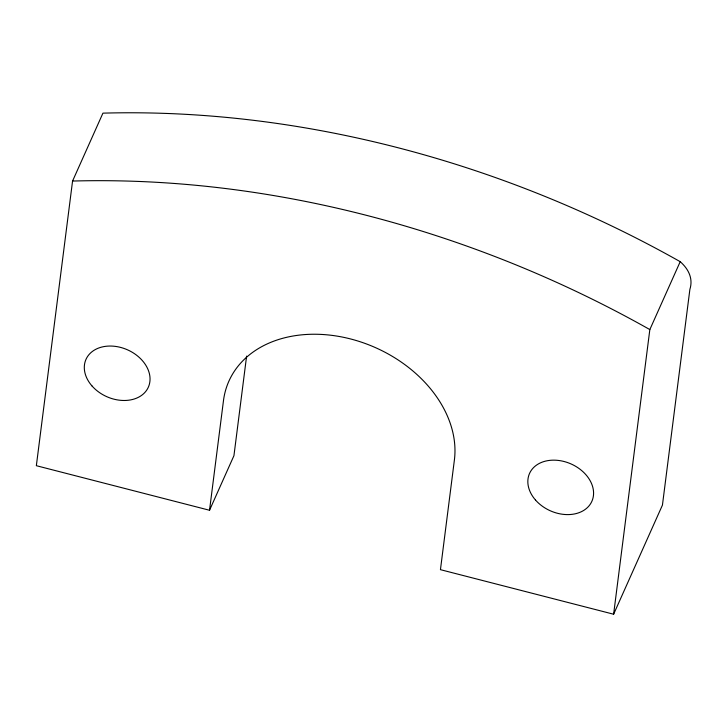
<?xml version="1.0" encoding="UTF-8"?>
<svg xmlns="http://www.w3.org/2000/svg" width="727" height="727" viewBox="0 0 727 727"><rect width="100%" height="100%" fill="white"/><g stroke="black" fill="none" stroke-linecap="round" stroke-linejoin="round"><path stroke-width="1.09" d="M209.53 510.263L223.48 400.613A120.518 90.402 24.1 0 1 350.559 338.946A120.518 90.402 24.1 0 1 454.393 460.018L440.444 569.668L613.624 614.224L662.442 505.101L689.878 289.401C693.358 278.432 688.396 268.89 680.208 261.675A886.195 664.742 24.1 0 0 102.934 113.148L72.564 181.05L36.35 465.698L209.53 510.263L233.94 455.693L246.607 356.121M613.624 614.224L649.838 329.576L680.208 261.675M72.564 181.05A886.195 664.742 24.1 0 1 649.838 329.576M91.993 385.946A34.142 25.618 24.1 0 0 148.072 387.773A34.142 25.618 24.1 0 0 111.431 346.061A34.142 25.618 24.1 0 0 91.993 385.946M535.535 500.067A34.142 25.618 24.1 0 0 591.605 501.894A34.142 25.618 24.1 0 0 554.974 460.173A34.142 25.618 24.1 0 0 535.535 500.067"/></g></svg>
